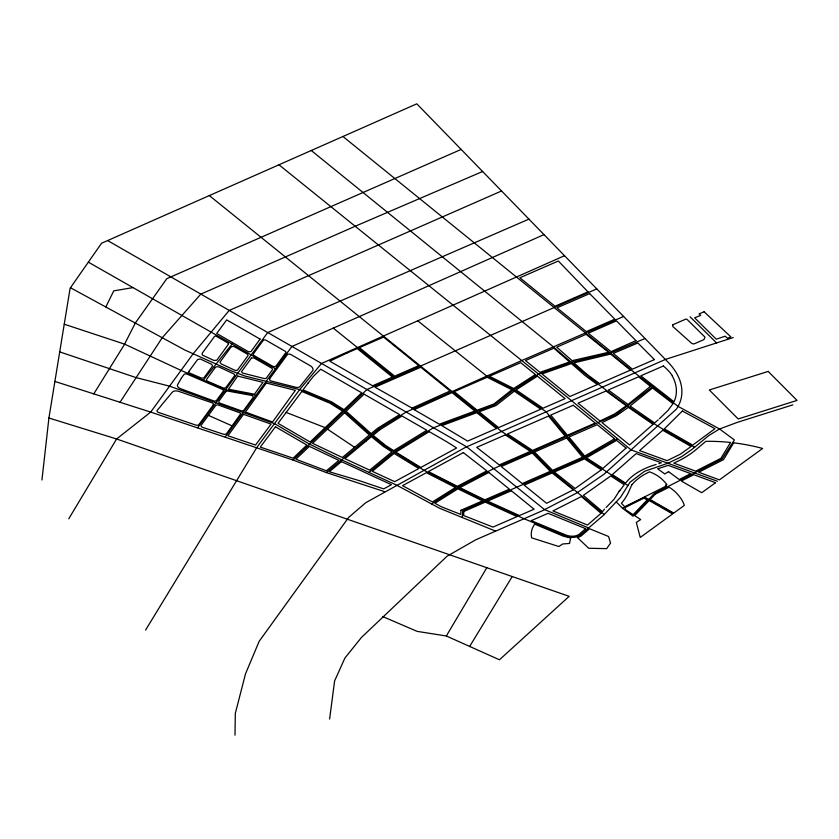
<?xml version="1.0" encoding="UTF-8"?>
<svg xmlns="http://www.w3.org/2000/svg" width="839" height="839" viewBox="0 0 839 839"><rect width="100%" height="100%" fill="white"/><g stroke="black" fill="none" stroke-linecap="round" stroke-linejoin="round"><path stroke-width="1.26" d="M235.004 735.174L235.308 713.381L245.533 673.79L259.157 641.311L348.657 517.39L365.72 502.729L465.687 447.239L665.4 359.438L733.213 337.572M462.268 517.516L462.709 510.836L584.552 457.538L617.494 438.682M41.95 480.002L48.914 418.021L70.119 288.228L101.571 243.237L416.805 103.826L668.022 362.144A80.995 49.081 10.7 0 1 676.349 409.201L603.744 474.402L576.676 493.038L542.351 510.752L475.723 539.813L447.03 556.236L361.389 637.514L344.881 658.091L334.593 680.964L329.622 719.044M105.819 306.99L113.747 290.871L133.002 287.599M604.51 509.126L602.444 511.654L583.367 495.367L610.74 475.965L624.258 484.743L619.234 491.35M619.727 490.396L614.022 499.31L606.115 507.49M382.846 616.634L417.151 631.368L446.327 635.983L486.83 567.709M68.746 518.827L116.6 438.975L150.684 412.096L193.138 353.754L229.152 310.472L501.565 190.977M145.577 630.099L256.849 447.428L299.659 389.621L321.515 363.486L564.521 255.706M469.662 646.439L512.22 576.54M93.769 393.879L124.329 344.651L135.299 323.057L166.783 278.695L461.146 149.426M119.998 402.28L162.221 337.729L200.773 294.143L355.191 226.257L482.614 171.492M197.647 427.733L267.672 332.58L528.927 219.126M225.23 436.909L291.899 346.486L544.008 234.616M203.321 380.109L232.046 344.021M54.892 381.43L150.684 412.096L293.021 460.055L366.905 389.548L596.77 288.878M792.813 404.87L737.596 422.269L719.558 428.981L708.724 435.588L692.332 449.148L681.551 456.689L667.739 463.306L644.509 471.319L630.047 482.194L620.367 497.517L603.388 515.387L580.284 535.03A11.547 6.995 10.7 0 1 565.864 536.09L524.039 518.743L485.487 501.25L424.052 470.343L385.678 446.568L371.509 435.252L344.378 411.11L330.723 402.521L299.775 389.653L245.124 376.103L232.151 371.216L184.716 349.978L70.466 287.735M659.517 418.64L667.991 410.449L673.004 403.674L652.522 387.996L630.089 405.992L654.619 422.95L658.227 419.783M293.021 460.055L326.35 472.577L379.742 428.205L406.401 411.939L521.743 360.539L623.597 316.46M368.982 472.42L393.827 452.032L433.49 427.764L494.905 404.618L513.94 389.674L538.533 374.068L571.799 362.112L610.53 353.093L645.034 338.505M652.637 386.685L615.847 414.76L493.699 468.602L457.706 487.522L431.592 503.956M616.214 501.89L622.559 508.266L644.771 497.223L673.193 513.416M663.46 365.951L640.818 375.82L673.979 401.776C677.996 393.575 676.716 383.643 672.217 375.914M658.867 463.642L661.331 462.834L636.172 453.605L612.313 474.58L625.495 483.138C633.109 473.521 644.572 467.805 656.161 464.47M255.905 395.316L225.618 389.81L181.025 370.408L124.592 344.137L64.236 324.211M48.914 418.021L116.6 438.975L569.157 596.34L499.457 659.79L446.327 635.983M326.35 472.577L384.881 491.759M59.716 351.898L136.128 377.613L169.562 386.16L274.458 423.643L309.339 444.03L341.442 459.751L396.522 485.089L439.605 508.277L495.618 531.129M717.366 481.219L631.043 449.893L571.558 400.696L278.957 164.79M286.193 412.421L325.144 427.659M588.338 527.836L544.563 509.609L466.662 446.809L107.623 240.552M208.439 415.368L232.099 425.876M694.629 447.25C643.356 420.255 596.781 384.986 553.373 346.853L311.259 150.506M88.347 262.156L275.475 368.772M627.939 485.529L584.552 457.538L546.179 411.844L513.94 389.674L486.62 375.977L417.77 320.802M327.43 429.128L354.582 447.323M622.559 508.266L632.973 516.174L654.21 493.542L722.211 458.807L734.377 439.951L719.558 428.981L678.08 406.401L634.819 372.883L342.941 136.495M333.282 328.122L394.54 377.382M209.331 195.571L501.586 431.456L532.744 451.697L552.261 471.738L604.227 514.496M690.088 316.764L716.548 342.952M663.355 366.003A53.979 32.711 10.7 0 1 672.438 375.882M460.978 510.259L460.726 514.391L441.199 506.704L434.896 503.264L457.926 488.812L482.509 500.873L460.978 510.259M463.883 511.444L463.642 515.534L492.986 527.091L517.118 516.583L485.267 502.121L463.883 511.444M672.909 324.745L672.721 326.413L691.986 343.591L693.979 343.948L703.973 339.596L705.001 337.131L687.015 319.355L685.966 319.051L672.909 324.745M570.635 537.988L569.534 543.431L562.56 544.008L558.9 546.525L531.653 537.851A43.817 26.554 10.7 0 1 534.726 524.134L563.357 536.194L570.635 537.988M269.623 378.788L269.634 379.973L270.997 380.958L295.852 387.303A3.734 2.265 10.7 0 0 300.047 386.454L312.905 370.398A7.467 4.52 10.7 0 0 310.923 366.129L290.388 354.247L287.746 354.11L269.623 378.788M181.455 377.969L177.795 384.346A4.971 3.01 10.7 0 0 180.553 388.688L213.41 400.811A2.486 1.51 10.7 0 0 216.577 400.35L223.195 391.278A2.486 1.51 10.7 0 0 222.031 389.191L187.317 374.225A2.486 1.51 10.7 0 0 183.93 374.593L181.455 377.969M631.767 484.911L628.411 492.566A128.87 78.09 10.7 0 1 621.458 503.306L624.74 506.777L666.627 485.865L665.348 485.246L666.9 484.47A78.793 47.739 10.7 0 0 661.562 478.817A30.739 18.626 10.7 0 0 649.638 471.833A77.618 47.036 10.7 0 0 631.767 484.911M188.827 371.478L188.282 372.422L201.549 378.137L203.919 377.875L212.645 365.898L211.512 364.241L200.143 358.914L197.511 359.648L188.827 371.478M730.549 442.468L720.942 458.335L695.688 471.151L673.79 463.128A133.925 81.152 10.7 0 0 696.202 449.505L705.788 441.356A127.15 77.052 10.7 0 1 730.549 442.468M733.685 442.824L723.512 459.636L698.667 472.242L719.432 479.856L762.62 448.456A127.15 77.052 10.7 0 0 733.685 442.824M237.678 376.071L228.533 389.202L254.427 394.215L262.985 382.353L237.678 376.071M610.551 543.137L606.681 548.622L588.737 548.286L577.4 537.558A13.927 8.442 10.7 0 0 581.28 535.838L589.544 528.738L608.569 536.509L610.551 543.137M240.531 414.015L226.53 433.7A3.513 2.129 10.7 0 1 223.74 434.319L202.587 427.334A2.486 1.51 10.7 0 1 201.213 425.174L215.602 405.657A2.486 1.51 10.7 0 1 218.769 405.195L239.451 412.652A1.531 0.923 10.7 0 1 240.531 414.015M266.341 383.004L245.439 412.054L272.549 421.986L295.349 390.355L266.341 383.004M228.428 344.252L216.745 360.288L213.788 360.403L202.335 355.044L202.189 353.261L214.438 336.565L215.686 335.915L227.862 342.92L228.428 344.252M215.214 367.545L206.656 379.28A2.486 1.51 10.7 0 0 207.82 381.357L222.65 387.754A2.486 1.51 10.7 0 0 226.037 387.377L234.501 375.767A2.486 1.51 10.7 0 0 233.441 373.733L219.388 367.146A2.989 1.804 10.7 0 0 215.214 367.545M231.365 346.58L219.986 362.186L221.118 363.843L235.266 370.471L237.301 370.335L248.05 355.589L247.715 354.341L233.976 346.444L231.365 346.58M260.08 339.092L250.966 351.583L248.585 351.814L216.703 333.471L226.677 319.879L260.08 339.092M213.263 404.891L198.916 424.576A2.486 1.51 10.7 0 1 195.823 425.058L158.644 412.494A2.486 1.51 10.7 0 1 157.281 410.187A127.129 77.041 10.7 0 0 161.843 404.713L172.278 392.264A4.971 3.01 10.7 0 1 178.602 391.341L211.889 402.72A2.486 1.51 10.7 0 1 213.263 404.891M225.722 391.771L218.916 401.115A2.486 1.51 10.7 0 0 220.29 403.286L240.699 410.617A2.486 1.51 10.7 0 0 243.866 410.156L253 397.634A2.486 1.51 10.7 0 0 250.976 395.295L228.25 391.142A2.486 1.51 10.7 0 0 225.722 391.771M263.142 340.456L253.451 353.743A2.486 1.51 10.7 0 0 254.259 355.652L272.413 366.087A2.486 1.51 10.7 0 0 276.146 365.888L285.742 352.726A1.993 1.206 10.7 0 0 285.092 351.195L266.131 340.288A1.993 1.206 10.7 0 0 263.142 340.456M251.438 358.085L241.485 371.74L242.555 373.04L264.285 378.567L266.162 378.379L272.539 369.632L271.972 368.3L253.829 357.865L251.438 358.085M243.53 414.34L227.904 435.766L255.528 445.058L271.081 424.115L243.53 414.34M275.465 426.789L260.3 447.093L293.136 458.188L306.885 445.069L275.465 426.789M301.841 391.446L278.045 423.328L310.115 441.996L342.48 411.12L330.084 403.255L301.841 391.446M308.007 383.203L303.005 389.904L331.688 401.902L343.98 409.694L361.703 392.799L320.729 369.233L313.325 376.459L308.007 383.203M647.215 499.981L633.109 514.643L625.611 509.808L624.919 507.585L643.922 498.093L647.215 499.981M649.176 500.537L634.641 515.628L640.723 519.551L636.319 522.435L640.241 537.442L672.595 513.919L649.176 500.537M655.385 494.098L650.11 499.562L673.759 513.08L684.351 505.372A52.626 31.892 10.7 0 0 676.654 493.29A31.714 19.213 10.7 0 0 669.123 487.239L655.385 494.098M682.369 411.016L664.331 428.865L692.699 445.131L714.985 428.677L682.369 411.016M309.371 446.358L295.905 459.195L326.371 470.805L338.862 460.401L309.371 446.358M344.567 412.798L312.569 443.307L342.364 457.496L369.38 434.99L344.567 412.798M364.095 394.173L346.15 411.278L371.121 433.616L377.581 428.299L399.658 414.634L364.095 394.173M601.29 469.83L575.082 488.529L554.359 472L584.437 458.891L601.29 469.83M626.062 448.057L602.863 468.445L586.471 457.8L616.571 440.36L626.062 448.057M653.046 424.335L629.575 444.964L601.993 422.604L616.613 415.557L628.411 407.345L653.046 424.335M662.768 430.239L639.601 450.595L667.11 460.674L680.177 454.266L691.095 446.484L662.768 430.239M601.06 513.311L587.52 525.046L552.932 510.93L581.427 496.541L601.06 513.311M585.653 528.664L579.424 534.065A10.949 6.628 10.7 0 1 565.58 534.904L531.234 520.652L548.077 513.321L585.653 528.664M341.442 461.618L329.255 471.759L359.113 480.59L383.685 488.896L391.414 484.69L341.442 461.618M365.972 441.178L344.934 458.702L369.695 470.123L391.897 451.885L383.622 446.568L371.425 436.7L365.972 441.178M379.973 429.662L373.103 435.315L385.688 445.499L393.68 450.627L426.82 430.26L402.049 416.008L379.973 429.662M394.089 453.406L372.285 471.319L394.708 481.67L418.818 468.55L394.089 453.406M626.282 405.782L614.578 413.984L600.021 421.01L578.05 403.192L606.094 390.964L626.282 405.782M650.456 386.38L627.96 404.429L608.296 389.999L638.615 376.784L650.456 386.38M511.937 389.778L493.909 403.978L477.15 410.198L454.245 391.624L487.176 377.267L511.937 389.778M514.297 391.173L496.09 405.499L479.121 411.802L498.607 427.596L540.809 409.201L514.297 391.173M715.531 482.698L701.75 492.713L681.331 481.03L693.78 474.717L715.531 482.698M535.397 374.551L513.709 388.509L489.473 376.271L520.715 362.647L535.397 374.551M537.39 376.166L516.058 389.904L543.022 408.236L565.077 398.619L537.39 376.166M455.42 487.522L432.452 501.942L402.552 485.655L426.369 472.703L455.42 487.522M668.547 471.644L664.824 473.951L657.608 468.812L668.232 465.362L690.801 473.636L679.212 479.509L668.547 471.644M429.201 431.634L395.84 452.137L420.853 467.449L456.584 448.005A240.447 145.703 10.7 0 0 443.841 440.066L429.201 431.634M614.588 438.755L584.689 456.07L568.926 437.025L597.221 424.681L614.588 438.755M463.317 452.599L428.425 471.581L457.328 486.337L486.84 470.878L463.317 452.599M488.812 472.472L459.877 487.637L484.848 499.855L509.388 489.158L488.812 472.472M412.033 408.121L374.991 387.188L420.769 367.23L450.082 390.995L412.033 408.121M414.151 409.652L439.363 424.219L474.822 411.058L452.043 392.589L414.151 409.652M573.31 489.829L546.598 503.316L524.186 485.152L552.156 472.955L573.31 489.829M346.968 353.041L329.79 361.19L372.568 385.783L392.463 377.11L357.215 348.584L346.968 353.041M635.952 340.655L611.033 351.667L588.254 333.198L616.487 320.886L635.952 340.655M418.797 365.626L394.666 376.155L359.417 347.629L383.601 337.089L418.797 365.626M587.982 291.867L555.009 306.245L519.865 277.761L558.344 261.002L587.982 291.867M589.649 293.598L556.97 307.84L586.283 331.604L614.798 319.177L589.649 293.598M553.897 348.175L525.476 360.571L540.001 372.348L569.566 361.934L553.897 348.175M586.083 334.321L556.718 347.168L572.104 360.676L608.6 352.296L586.083 334.321M496.405 428.561L467.617 441.104L441.817 425.635L476.793 412.662L496.405 428.561M597.358 384.545L569.849 396.543L541.973 373.942L571.432 363.57L584.898 375.4L597.358 384.545M630.425 370.135L599.56 383.591L587.09 374.425L573.918 362.857L610.624 354.079L630.425 370.135M654.399 359.595L632.417 369.181L613.278 353.408L637.881 342.994L654.399 359.595M505.298 434.906L476.72 447.365L499.257 464.942L530.342 451.392L505.298 434.906M548.507 416.071L507.522 433.941L532.555 450.428L565.182 436.207L548.507 416.071M573.278 405.268L550.762 415.085L567.426 435.221L595.26 423.087L573.278 405.268M532.304 452.987L501.229 466.536L522.225 483.558L550.311 471.308L532.304 452.987M566.671 438.01L534.516 452.022L552.534 470.343L582.591 457.234L566.671 438.01M511.35 490.752L487.606 501.103L519.456 515.566L534.097 509.189L511.35 490.752M704.099 311.804L699.013 313.859L700.754 315.338L694.64 317.803L716.275 339.218L725.137 336.198L727.507 338.222L730.853 336.869L704.099 311.804M768.167 371.425L709.301 389.978L738.184 418.976L797.05 400.413L768.167 371.425"/></g></svg>
